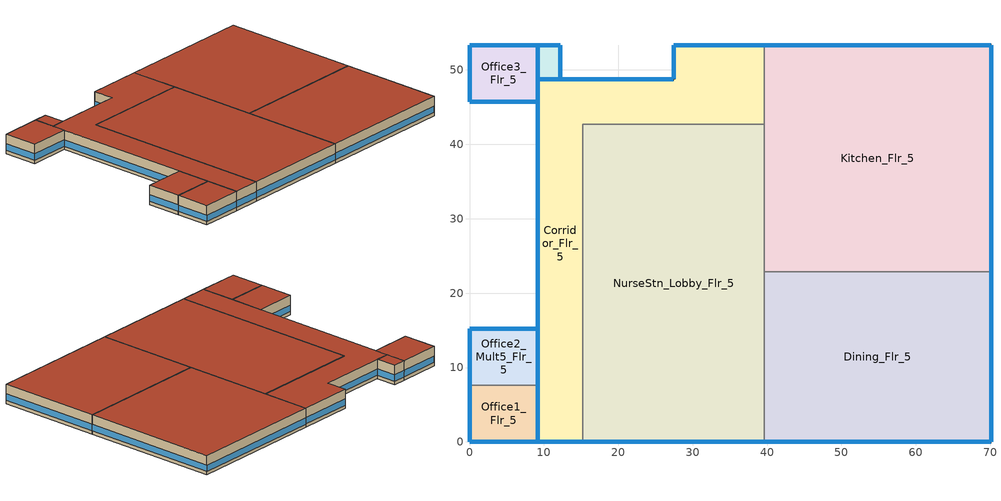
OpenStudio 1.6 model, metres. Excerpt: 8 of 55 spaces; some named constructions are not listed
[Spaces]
Office2_Mult5_Flr_5
 floor outside: 9.14,15.24 9.14,7.62 0,7.62 0,15.24 z17.07
 wall outside: 9.14,7.62 9.14,15.24 0,15.24 0,7.62 z17.07:21.34
 wall to Office1_Flr_5: 0,7.62 9.14,7.62 z17.07:21.34
 window: 0,15.21 0,7.65 / 9.14,7.65 9.14,15.21 z17.84:19.23; 9.12,15.24 0.03,15.24 z17.84:19.22
 roof outside: 9.14,7.62 9.14,15.24 0,15.24 0,7.62 z21.34
Kitchen_Flr_5
 floor outside: 70.1,53.34 70.1,22.86 39.62,22.86 39.62,53.34 z17.07
 wall outside: 70.1,22.86 70.1,53.34 39.62,53.34 z17.07:21.34
 wall to NurseStn_Lobby_Flr_5: 39.62,42.67 39.62,22.86 z17.07:21.34
 wall to Corridor_Flr_5: 39.62,53.34 39.62,42.67 z17.07:21.34
 wall to Dining_Flr_5: 39.62,22.86 70.1,22.86 z17.07:21.34
 window: 70.1,22.89 70.1,53.31 / 70.08,53.34 39.65,53.34 z17.84:19.22
 roof outside: 70.1,22.86 70.1,53.34 39.62,53.34 39.62,22.86 z21.34
Office3_Flr_5
 floor outside: 9.14,53.34 9.14,45.72 0,45.72 0,53.34 z17.07
 wall outside: 9.14,53.34 0,53.34 0,45.72 9.14,45.72 9.14,53.34 z17.07:21.34
 window: 9.12,53.34 0.03,53.34 / 0.03,45.72 9.12,45.72 z17.84:19.22; 0,53.31 0,45.75 / 9.14,45.75 9.14,53.31 z17.84:19.23
 roof outside: 9.14,45.72 9.14,53.34 0,53.34 0,45.72 z21.34
Corridor_Flr_5
 floor outside: 39.62,53.34 39.62,42.67 15.24,42.67 15.24,0 9.14,0 9.14,48.77 27.43,48.77 27.43,53.34 z17.07
 wall outside: 39.62,53.34 27.43,53.34 27.43,48.77 9.14,48.77 9.14,0 15.24,0 z17.07:21.34
 wall to NurseStn_Lobby_Flr_5: 15.24,0 15.24,42.67 39.62,42.67 z17.07:21.34
 window: 27.43,53.31 27.43,48.79 / 9.17,0 15.21,0 z17.84:19.23; 39.6,53.34 27.46,53.34 / 27.41,48.77 9.17,48.77 / 9.14,48.74 9.14,0.03 z17.84:19.22
 roof outside: 15.24,0 15.24,42.67 39.62,42.67 39.62,53.34 27.43,53.34 27.43,48.77 9.14,48.77 9.14,0 z21.34
Office4_Mult6_Flr_5
 floor outside: 12.19,53.34 12.19,48.77 9.14,48.77 9.14,53.34 z17.07
 wall outside: 12.19,53.34 9.14,53.34 9.14,48.77 12.19,48.77 12.19,53.34 z17.07:21.34
 window: 12.19,48.79 12.19,53.31 / 9.14,53.31 9.14,48.79 z17.84:19.23; 12.17,53.34 9.17,53.34 / 9.17,48.77 12.17,48.77 z17.84:19.24
 roof outside: 12.19,48.77 12.19,53.34 9.14,53.34 9.14,48.77 z21.34
NurseStn_Lobby_Flr_5
 floor outside: 39.62,42.67 39.62,0 15.24,0 15.24,42.67 z17.07
 wall outside: 15.24,0 39.62,0 z17.07:21.34
 wall to Dining_Flr_5: 39.62,0 39.62,22.86 z17.07:21.34
 window: 15.27,0 39.6,0 z17.84:19.22
 roof outside: 39.62,0 39.62,42.67 15.24,42.67 15.24,0 z21.34
Office1_Flr_5
 floor outside: 9.14,7.62 9.14,0 0,0 0,7.62 z17.07
 wall outside: 0,7.62 0,0 9.14,0 9.14,7.62 z17.07:21.34
 window: 9.14,0.03 9.14,7.6 / 0,7.6 0,0.03 z17.84:19.23; 0.03,0 9.12,0 z17.84:19.22
 roof outside: 9.14,0 9.14,7.62 0,7.62 0,0 z21.34
Dining_Flr_5
 floor outside: 70.1,22.86 70.1,0 39.62,0 39.62,22.86 z17.07
 wall outside: 39.62,0 70.1,0 70.1,22.86 z17.07:21.34
 window: 39.65,0 70.08,0 / 70.1,0.03 70.1,22.83 z17.84:19.22
 roof outside: 70.1,0 70.1,22.86 39.62,22.86 39.62,0 z21.34
[Site]
Calgary Int'l_AB_CAN: Latitude {deg}=51.12; Longitude {deg}=-114.02; Time Zone {hr}=-7; Elevation {m}=1084; Terrain=City
[Building]
c:/test//Hospital.osm: North Axis {deg}=0; Default Construction Set=DND-Concrete at climate 7a
[Site:WaterMainsTemperature]
Calculation Method=Correlation; Annual Average Outdoor Air Temperature {C}=3.94167; Maximum Difference In Monthly Average Outdoor Air Temperatures {deltaC}=25
[SizingPeriod:DesignDay] Barometric Pressure {Pa}=88963; Sky Clearness=0; Rain Indicator=0; Snow Indicator=0; Day of Month=21; Daylight Saving Time Indicator=0; Humidity Indicating Type=Wetbulb; Dry-Bulb Temperature Range Modifier Type=DefaultMultipliers
Name | Maximum Dry-Bulb Temperature {C} | Daily Dry-Bulb Temperature Range {deltaC} | Humidity Indicating Conditions at Maximum Dry-Bulb {BasedOnField A3} | Wind Speed {m/s} | Wind Direction {deg} | Month | Day Type | Solar Model Indicator | ASHRAE Taub | ASHRAE Taud
Calgary Int'l Ann Htg 99.6% Condns DB | -29.1 | 0 | -29.1 | 2.9 | 0 | 1 | WinterDesignDay | ASHRAEClearSky
Calgary Int'l Ann Clg .4% Condns DB=>MWB | 28.6 | 12.3 | 15.7 | 4.6 | 160 | 7 | SummerDesignDay | ASHRAETau | 0.341 | 2.408
Calgary Int'l Ann Clg .4% Condns WB=>MDB | 25.4 | 12.3 | 17.3 | 4.6 | 160 | 7 | SummerDesignDay | ASHRAETau | 0.341 | 2.408
[DefaultConstructionSet]
DND-Concrete at climate 7a: Default Exterior Surface Constructions=DND-Concrete at climate 7a; Default Interior Surface Constructions=000_Interior_DefSurfCons 12; Default Ground Contact Surface Constructions=DND-Concrete at climate 7a 1; Default Exterior SubSurface Constructions=DND-Concrete at climate 7a; Default Interior SubSurface Constructions=000_Interior_DefSubCons 12; Interior Partition Construction=000_Interior Partition
[DefaultSurfaceConstructions]
Name | Floor Construction | Wall Construction | Roof Ceiling Construction
000_Interior_DefSurfCons 12 | 000_Interior Floor | 000_Interior Wall | 000_Interior Ceiling
DND-Concrete at climate 7a | Customized opaque construction {7f6521d4-256e-4006-aab1-1d3828f15e9c} to conductance of 0.162 | Customized opaque construction {9fed712e-db3c-490e-b811-ae2a8822dddc} to conductance of 0.21 | Customized opaque construction {4cf93b7c-9aa1-4211-8e30-8314ce465005} to conductance of 0.162
DND-Concrete at climate 7a 1 | Customized opaque construction {4d4f41e2-c3e0-4882-bc8c-aaafe5318780} to conductance of 0.757 | Customized opaque construction {acfffb06-200d-4ce0-ae2d-8713ef79d2e4} to conductance of 0.284 | Customized opaque construction {7f6521d4-256e-4006-aab1-1d3828f15e9c} to conductance of 0.284
[DefaultSubSurfaceConstructions]
Name | Fixed Window Construction | Operable Window Construction | Door Construction | Glass Door Construction | Skylight Construction | Tubular Daylight Dome Construction | Tubular Daylight Diffuser Construction | Overhead Door Construction
000_Interior_DefSubCons 12 | 000_Interior Window | 000_Interior Window | 000_Interior Door | 000_Exterior Window | 000_Exterior Window | 000_Interior Window | 000_Interior Window
DND-Concrete at climate 7a | Customized Fenestration: cond=0.220 tvis=0.210 tsol=0.500 | Customized Fenestration: cond=0.220 tvis=0.210 tsol=0.500 | Customized opaque construction {0357a9b3-4100-428a-b3e6-c52b30722b54} to conductance of 2.2 | Customized Fenestration: cond=0.220 tvis=0.210 tsol=0.500 | Customized Fenestration: cond=0.220 tvis=0.210 tsol=0.500 | Customized Fenestration: cond=0.220 tvis=0.210 tsol=0.500 | Customized Fenestration: cond=0.220 tvis=0.210 tsol=0.500 | Customized opaque construction {94820953-1e85-4559-a668-608ce9c36d2b} to conductance of 2.2
[Construction]
000_Interior Partition; 000_Interior Door: 000_G05 25mm wood
000_Interior Floor: 000_F16 Acoustic tile, 000_F05 Ceiling air space resistance, 000_M11 100mm lightweight concrete
000_Interior Wall: 000_G01a 19mm gypsum board, 000_F04 Wall air space resistance, 000_G01a 19mm gypsum board
000_Interior Ceiling: 000_M11 100mm lightweight concrete, 000_F05 Ceiling air space resistance, 000_F16 Acoustic tile
000_Interior Window: 000_Clear 3mm
000_Exterior Window: 000_Clear 3mm, 000_Air 13mm, 000_Clear 3mm
Customized Fenestration: cond=0.220 tvis=0.210 tsol=0.500: Customized Fenestration:: cond=0.220 tvis=0.210 tsol=0.500
[Material]
Name | Roughness | Thickness | Conductivity | Density | Specific Heat
000_G05 25mm wood | MediumSmooth | 0.0254 | 0.15 | 608 | 1630
000_G01a 19mm gypsum board | MediumSmooth | 0.019 | 0.16 | 800 | 1090
000_F16 Acoustic tile | MediumSmooth | 0.0191 | 0.06 | 368 | 590
000_M11 100mm lightweight concrete | MediumRough | 0.1016 | 0.53 | 1280 | 840
[Material:AirGap]
Name | Thermal Resistance
000_F05 Ceiling air space resistance | 0.18
000_F04 Wall air space resistance | 0.15
[WindowMaterial:SimpleGlazingSystem]
Customized Fenestration:: cond=0.220 tvis=0.210 tsol=0.500: U-Factor {W/m2-K}=2.2; Solar Heat Gain Coefficient=0.6; Visible Transmittance=0.21
[WindowMaterial:Glazing]
000_Clear 3mm: Optical Data Type=SpectralAverage; Thickness=0.003; Solar Transmittance at Normal Incidence=0.837; Front Side Solar Reflectance at Normal Incidence=0.075; Back Side Solar Reflectance at Normal Incidence=0.075; Visible Transmittance at Normal Incidence=0.898; Front Side Visible Reflectance at Normal Incidence=0.081; Back Side Visible Reflectance at Normal Incidence=0.081; Infrared Transmittance at Normal Incidence=0; Front Side Infrared Hemispherical Emissivity=0.84; Back Side Infrared Hemispherical Emissivity=0.84; Conductivity=0.9
[WindowMaterial:Gas]
000_Air 13mm: Gas Type=Air; Thickness=0.0127
[ThermalZone] Use Ideal Air Loads=Yes
Name | Multiplier | Thermostat
Office2_Mult5_Flr_5 Thermal Zone | 5 | NECB-A
Office3_Flr_5 Thermal Zone; Office1_Flr_5 Thermal Zone | 1 | NECB-A
NurseStn_Lobby_Flr_5 Thermal Zone; Corridor_Flr_5 Thermal Zone | 1 | NECB-H
Kitchen_Flr_5 Thermal Zone; Dining_Flr_5 Thermal Zone | 1 | NECB-B
Office4_Mult6_Flr_5 Thermal Zone | 6 | NECB-A
[Sizing:Zone] Zone Cooling Design Supply Air Temperature {C}=11.1; Zone Heating Design Supply Air Temperature {C}=50; Zone Cooling Design Supply Air Humidity Ratio {kg-H2O/kg-air}=0.0085; Zone Heating Design Supply Air Humidity Ratio {kg-H2O/kg-air}=0.008; Heating Design Air Flow Method=DesignDay
Name | Cooling Design Air Flow Method | Cooling Minimum Air Flow {m3/s}
Office2_Mult5_Flr_5 Thermal Zone; Office1_Mult4_Flr_1 Thermal Zone; OR_NurseStn_Lobby_Flr_2 Thermal Zone; NurseStn_Lobby_Flr_4 Thermal Zone; ER_NurseStn_Lobby_Flr_1 Thermal Zone; Office3_Flr_5 Thermal Zone; NurseStn_Lobby_Flr_5 Thermal Zone; Kitchen_Flr_5 Thermal Zone; NurseStn_Lobby_Flr_3 Thermal Zone; ICU_NurseStn_Lobby_Flr_2 Thermal Zone; Office1_Flr_5 Thermal Zone; Corridor_Flr_5 Thermal Zone; Office4_Mult6_Flr_5 Thermal Zone; Lobby_Records_Flr_1 Thermal Zone; Corridor_Flr_1 Thermal Zone; Basement Thermal Zone; Dining_Flr_5 Thermal Zone | DesignDay
Corridor_SE_Flr_3 Thermal Zone; Corridor_SE_Flr_4 Thermal Zone; Corridor_NW_Flr_4 Thermal Zone; Corridor_NW_Flr_3 Thermal Zone | DesignDayWithLimit | 1.343822
IC_PatRoom1_Mult5_Flr_2 Thermal Zone; PatRoom5_Mult10_Flr_3 Thermal Zone; PatRoom1_Mult10_Flr_4 Thermal Zone; PatRoom1_Mult10_Flr_3 Thermal Zone; PatRoom5_Mult10_Flr_4 Thermal Zone; IC_PatRoom3_Mult6_Flr_2 Thermal Zone | DesignDayWithLimit | 0.148683
Lab_Flr_4 Thermal Zone; Lab_Flr_3 Thermal Zone | DesignDayWithLimit | 1.882
PatRoom3_Mult10_Flr_3 Thermal Zone; PatRoom3_Mult10_Flr_4 Thermal Zone; PatRoom7_Mult10_Flr_4 Thermal Zone; PatRoom7_Mult10_Flr_3 Thermal Zone | DesignDayWithLimit | 0.143767
Radiology_Flr_4 Thermal Zone | DesignDayWithLimit | 8.67425
ICU_Flr_2 Thermal Zone | DesignDayWithLimit | 4.39605
IC_PatRoom2_Flr_2 Thermal Zone; PatRoom8_Flr_3 Thermal Zone; PatRoom6_Flr_3 Thermal Zone; PatRoom8_Flr_4 Thermal Zone; PatRoom6_Flr_4 Thermal Zone | DesignDayWithLimit | 0.198267
OR2_Mult5_Flr_2 Thermal Zone; OR1_Flr_2 Thermal Zone; OR3_Flr_2 Thermal Zone | DesignDayWithLimit | 0.991292
ER_Triage_Mult4_Flr_1 Thermal Zone; ER_Exam1_Mult4_Flr_1 Thermal Zone; ER_Trauma1_Flr_1 Thermal Zone; ER_Exam3_Mult4_Flr_1 Thermal Zone; ER_Trauma2_Flr_1 Thermal Zone | DesignDayWithLimit | 0.396533
PatRoom2_Flr_3 Thermal Zone; PatRoom4_Flr_3 Thermal Zone; PatRoom2_Flr_4 Thermal Zone; PatRoom4_Flr_4 Thermal Zone | DesignDayWithLimit | 0.24785
Corridor_Flr_2 Thermal Zone | DesignDayWithLimit | 1.349328
PhysTherapy_Flr_3 Thermal Zone | DesignDayWithLimit | 3.4697
OR4_Flr_2 Thermal Zone | DesignDayWithLimit | 3.965417
[Space] Building Story=1; Part of Total Floor Area=Yes
Name | Space Type | Thermal Zone
Office2_Mult5_Flr_5 | NECB-Office - enclosed | Office2_Mult5_Flr_5 Thermal Zone
Office3_Flr_5 | NECB-Office - enclosed | Office3_Flr_5 Thermal Zone
NurseStn_Lobby_Flr_5 | NECB-Hospital - nurses' station | NurseStn_Lobby_Flr_5 Thermal Zone
Kitchen_Flr_5 | NECB-Food preparation | Kitchen_Flr_5 Thermal Zone
Office1_Flr_5 | NECB-Office - enclosed | Office1_Flr_5 Thermal Zone
Corridor_Flr_5 | NECB-Corr. >= 2.4m wide-H | Corridor_Flr_5 Thermal Zone
Office4_Mult6_Flr_5 | NECB-Office - enclosed | Office4_Mult6_Flr_5 Thermal Zone
Dining_Flr_5 | NECB-Dining - bar lounge/leisure | Dining_Flr_5 Thermal Zone
[BuildingStory]
1
[DefaultScheduleSet] Infiltration Schedule=FRACTION_ALWAYS_ON
Name | Hours of Operation Schedule | Number of People Schedule | Lighting Schedule | Electric Equipment Schedule | Hot Water Equipment Schedule | Other Equipment Schedule
NECB-A | NECB-A-Fan | NECB-A-Occ | NECB-A-Ltg | NECB-A-Equ | NECB-A-HW | NECB-A-Proc
NECB-B | NECB-B-Fan | NECB-B-Occ | NECB-B-Ltg | NECB-B-Equ | NECB-B-HW | NECB-B-Proc
NECB-H | NECB-H-Fan | NECB-H-Occ | NECB-H-Ltg | NECB-H-Equ | NECB-H-HW | NECB-H-Proc
[ThermostatSetpoint:DualSetpoint]
Name | Heating Setpoint Temperature Schedule | Cooling Setpoint Temperature Schedule
NECB-A | NECB-A-Htg | NECB-A-Clg
NECB-B | NECB-B-Htg | NECB-B-Clg
NECB-H | NECB-H-Htg | NECB-H-Clg
[People:Definition] Number of People Calculation Method=Area/Person; Fraction Radiant=0.3
Name | Space Floor Area per Person {m2/person}
NECB-Corr. >= 2.4m wide-sched-H-people-def | 100
NECB-Dining - bar lounge/leisure-sched-B-people-def | 10
NECB-Food preparation-sched-B-people-def; NECB-Office - enclosed-sched-A-people-def; NECB-Hospital - nurses' station-sched-H-people-def | 20
[ElectricEquipment:Definition] Design Level Calculation Method=Watts/Area
Name | Watts per Space Floor Area {W/m2}
NECB-Dining - bar lounge/leisure-sched-B-elec-def | 1
NECB-Food preparation-sched-B-elec-def | 10
NECB-Office - enclosed-sched-A-elec-def | 7.5
NECB-Hospital - nurses' station-sched-H-elec-def | 2.5
[Lights:Definition] Design Level Calculation Method=Watts/Area
Name | Watts per Space Floor Area {W/m2}
NECB-Corr. >= 2.4m wide-sched-H-lights-def | 7.1
NECB-Dining - bar lounge/leisure-sched-B-lights-def | 14.1
NECB-Food preparation-sched-B-lights-def | 10.7
NECB-Office - enclosed-sched-A-lights-def | 11.9
NECB-Hospital - nurses' station-sched-H-lights-def | 9.4
[HotWaterEquipment:Definition] Design Level Calculation Method=Watts/Area
Name | Watts per Space Floor Area {W/m2}
NECB-Dining - bar lounge/leisure-sched-B-dhw-def; NECB-Office - enclosed-sched-A-dhw-def | 90
NECB-Food preparation-sched-B-dhw-def | 120
NECB-Hospital - nurses' station-sched-H-dhw-def | 45
[People] Activity Level Schedule=activity 120W; Multiplier=1
Name | People Definition | Space or SpaceType
NECB-Corr. >= 2.4m wide-sched-H-people | NECB-Corr. >= 2.4m wide-sched-H-people-def | NECB-Corr. >= 2.4m wide-H
NECB-Dining - bar lounge/leisure-sched-B-people | NECB-Dining - bar lounge/leisure-sched-B-people-def | NECB-Dining - bar lounge/leisure
NECB-Food preparation-sched-B-people | NECB-Food preparation-sched-B-people-def | NECB-Food preparation
NECB-Office - enclosed-sched-A-people | NECB-Office - enclosed-sched-A-people-def | NECB-Office - enclosed
NECB-Hospital - nurses' station-sched-H-people | NECB-Hospital - nurses' station-sched-H-people-def | NECB-Hospital - nurses' station
[Lights] Multiplier=1
Name | Lights Definition | Space or SpaceType
NECB-Corr. >= 2.4m wide-sched-H-lights | NECB-Corr. >= 2.4m wide-sched-H-lights-def | NECB-Corr. >= 2.4m wide-H
NECB-Dining - bar lounge/leisure-sched-B-lights | NECB-Dining - bar lounge/leisure-sched-B-lights-def | NECB-Dining - bar lounge/leisure
NECB-Food preparation-sched-B-lights | NECB-Food preparation-sched-B-lights-def | NECB-Food preparation
NECB-Office - enclosed-sched-A-lights | NECB-Office - enclosed-sched-A-lights-def | NECB-Office - enclosed
NECB-Hospital - nurses' station-sched-H-lights | NECB-Hospital - nurses' station-sched-H-lights-def | NECB-Hospital - nurses' station
[DesignSpecification:OutdoorAir] Outdoor Air Method=Maximum; Outdoor Air Flow per Floor Area {m3/s-m2}=0; Outdoor Air Flow Rate {m3/s}=0; Outdoor Air Flow Air Changes per Hour {1/hr}=0; Outdoor Air Flow Rate Fraction Schedule=FRACTION_ALWAYS_ON
Name | Outdoor Air Flow per Person {m3/s-person}
NECB-Corr. >= 2.4m wide-sched-H-oa; NECB-Hospital - nurses' station-sched-H-oa | 0.0304977
NECB-Dining - bar lounge/leisure-sched-B-oa | 0.0358349
NECB-Food preparation-sched-B-oa | 0.027448
NECB-Office - enclosed-sched-A-oa | 0.00864102
[SpaceInfiltration:DesignFlowRate] Schedule=FRACTION_ALWAYS_ON; Design Flow Rate Calculation Method=Flow/ExteriorArea; Flow per Exterior Surface Area {m3/s-m2}=0.00025; Constant Term Coefficient=1; Temperature Term Coefficient=0; Velocity Term Coefficient=0; Velocity Squared Term Coefficient=0
Name | Space or SpaceType
NECB-Corr. >= 2.4m wide-sched-H-inf | NECB-Corr. >= 2.4m wide-H
NECB-Dining - bar lounge/leisure-sched-B-inf | NECB-Dining - bar lounge/leisure
NECB-Food preparation-sched-B-inf | NECB-Food preparation
NECB-Office - enclosed-sched-A-inf | NECB-Office - enclosed
NECB-Hospital - nurses' station-sched-H-inf | NECB-Hospital - nurses' station
[SpaceType]
Name | Default Schedule Set | Design Specification Outdoor Air Object
NECB-Corr. >= 2.4m wide-H | NECB-H | NECB-Corr. >= 2.4m wide-sched-H-oa
NECB-Dining - bar lounge/leisure | NECB-B | NECB-Dining - bar lounge/leisure-sched-B-oa
NECB-Food preparation | NECB-B | NECB-Food preparation-sched-B-oa
NECB-Office - enclosed | NECB-A | NECB-Office - enclosed-sched-A-oa
NECB-Hospital - nurses' station | NECB-H | NECB-Hospital - nurses' station-sched-H-oa
[ElectricEquipment] Multiplier=1
Name | Electric Equipment Definition | Space or SpaceType
NECB-Dining - bar lounge/leisure-sched-B-elec | NECB-Dining - bar lounge/leisure-sched-B-elec-def | NECB-Dining - bar lounge/leisure
NECB-Food preparation-sched-B-elec | NECB-Food preparation-sched-B-elec-def | NECB-Food preparation
NECB-Office - enclosed-sched-A-elec | NECB-Office - enclosed-sched-A-elec-def | NECB-Office - enclosed
NECB-Hospital - nurses' station-sched-H-elec | NECB-Hospital - nurses' station-sched-H-elec-def | NECB-Hospital - nurses' station
[HotWaterEquipment] Multiplier=1
Name | Hot Water Equipment Definition | Space or SpaceType
NECB-Dining - bar lounge/leisure-sched-B-dhw | NECB-Dining - bar lounge/leisure-sched-B-dhw-def | NECB-Dining - bar lounge/leisure
NECB-Food preparation-sched-B-dhw | NECB-Food preparation-sched-B-dhw-def | NECB-Food preparation
NECB-Office - enclosed-sched-A-dhw | NECB-Office - enclosed-sched-A-dhw-def | NECB-Office - enclosed
NECB-Hospital - nurses' station-sched-H-dhw | NECB-Hospital - nurses' station-sched-H-dhw-def | NECB-Hospital - nurses' station
[Schedule:Ruleset]
Name | Default Day Schedule
FRACTION_ALWAYS_ON | Schedule Day 1
NECB-A-Occ | Schedule Day 2
NECB-A-Ltg | Schedule Day 3
NECB-A-Equ | Schedule Day 4
NECB-A-Fan | Schedule Day 5
NECB-A-Proc | Schedule Day 6
NECB-A-Clg | Schedule Day 7
NECB-A-Htg | Schedule Day 8
NECB-A-HW | Schedule Day 9
NECB-B-Occ | Schedule Day 10
NECB-B-Ltg | Schedule Day 11
NECB-B-Equ | Schedule Day 12
NECB-B-Fan | Schedule Day 13
NECB-B-Proc | Schedule Day 14
NECB-B-Clg | Schedule Day 15
NECB-B-Htg | Schedule Day 16
NECB-B-HW | Schedule Day 17
NECB-H-Occ | Schedule Day 58
NECB-H-Ltg | Schedule Day 59
NECB-H-Equ | Schedule Day 60
NECB-H-Fan | Schedule Day 61
NECB-H-Proc | Schedule Day 62
NECB-H-Clg | Schedule Day 63
NECB-H-Htg | Schedule Day 64
NECB-H-HW | Schedule Day 65
activity 120W | Schedule Day 74
[Schedule:Day]
Schedule Day 1; wkdFRACTION_ALWAYS_ON 1; satFRACTION_ALWAYS_ON 1; sunFRACTION_ALWAYS_ON 1; Schedule Day 61; wkdNECB-H-Fan 1; satNECB-H-Fan 1; sunNECB-H-Fan 1: 1, 0, 1, 2, 0, 1, 3, 0, 1, 4, 0, 1, 5, 0, 1, 6, 0, 1, 7, 0, 1, 8, 0, 1, 9, 0, 1, 10, 0, 1, 11, 0, 1, 12, 0, 1, 13, 0, 1, 14, 0, 1, 15, 0, 1, 16, 0, 1, 17, 0, 1, 18, 0, 1, 19, 0, 1, 20, 0, 1, 21, 0, 1, 22, 0, 1, 23, 0, 1, 24, 0, 1
Schedule Day 2; wkdNECB-A-Occ 1: 1, 0, 0, 2, 0, 0, 3, 0, 0, 4, 0, 0, 5, 0, 0, 6, 0, 0, 7, 0, 0, 8, 0, 0.1, 9, 0, 0.7, 10, 0, 0.9, 11, 0, 0.9, 12, 0, 0.9, 13, 0, 0.5, 14, 0, 0.5, 15, 0, 0.9, 16, 0, 0.9, 17, 0, 0.9, 18, 0, 0.7, 19, 0, 0.3, 20, 0, 0.1, 21, 0, 0.1, 22, 0, 0.1, 23, 0, 0.1, 24, 0, 0
satNECB-A-Occ 1; sunNECB-A-Occ 1; satNECB-A-Fan 1; sunNECB-A-Fan 1: 1, 0, 0, 2, 0, 0, 3, 0, 0, 4, 0, 0, 5, 0, 0, 6, 0, 0, 7, 0, 0, 8, 0, 0, 9, 0, 0, 10, 0, 0, 11, 0, 0, 12, 0, 0, 13, 0, 0, 14, 0, 0, 15, 0, 0, 16, 0, 0, 17, 0, 0, 18, 0, 0, 19, 0, 0, 20, 0, 0, 21, 0, 0, 22, 0, 0, 23, 0, 0, 24, 0, 0
Schedule Day 3; wkdNECB-A-Ltg 1: 1, 0, 0.05, 2, 0, 0.05, 3, 0, 0.05, 4, 0, 0.05, 5, 0, 0.05, 6, 0, 0.05, 7, 0, 0.05, 8, 0, 0.3, 9, 0, 0.8, 10, 0, 0.9, 11, 0, 0.9, 12, 0, 0.9, 13, 0, 0.9, 14, 0, 0.9, 15, 0, 0.9, 16, 0, 0.9, 17, 0, 0.9, 18, 0, 0.8, 19, 0, 0.5, 20, 0, 0.3, 21, 0, 0.3, 22, 0, 0.1, 23, 0, 0.1, 24, 0, 0.05
satNECB-A-Ltg 1; sunNECB-A-Ltg 1; satNECB-A-HW 1; sunNECB-A-HW 1: 1, 0, 0.05, 2, 0, 0.05, 3, 0, 0.05, 4, 0, 0.05, 5, 0, 0.05, 6, 0, 0.05, 7, 0, 0.05, 8, 0, 0.05, 9, 0, 0.05, 10, 0, 0.05, 11, 0, 0.05, 12, 0, 0.05, 13, 0, 0.05, 14, 0, 0.05, 15, 0, 0.05, 16, 0, 0.05, 17, 0, 0.05, 18, 0, 0.05, 19, 0, 0.05, 20, 0, 0.05, 21, 0, 0.05, 22, 0, 0.05, 23, 0, 0.05, 24, 0, 0.05
Schedule Day 4; wkdNECB-A-Equ 1; Schedule Day 6; wkdNECB-A-Proc 1: 1, 0, 0.2, 2, 0, 0.2, 3, 0, 0.2, 4, 0, 0.2, 5, 0, 0.2, 6, 0, 0.2, 7, 0, 0.2, 8, 0, 0.3, 9, 0, 0.8, 10, 0, 0.9, 11, 0, 0.9, 12, 0, 0.9, 13, 0, 0.9, 14, 0, 0.9, 15, 0, 0.9, 16, 0, 0.9, 17, 0, 0.9, 18, 0, 0.9, 19, 0, 0.5, 20, 0, 0.3, 21, 0, 0.3, 22, 0, 0.2, 23, 0, 0.2, 24, 0, 0.2
satNECB-A-Equ 1; sunNECB-A-Equ 1; satNECB-A-Proc 1; sunNECB-A-Proc 1: 1, 0, 0.2, 2, 0, 0.2, 3, 0, 0.2, 4, 0, 0.2, 5, 0, 0.2, 6, 0, 0.2, 7, 0, 0.2, 8, 0, 0.2, 9, 0, 0.2, 10, 0, 0.2, 11, 0, 0.2, 12, 0, 0.2, 13, 0, 0.2, 14, 0, 0.2, 15, 0, 0.2, 16, 0, 0.2, 17, 0, 0.2, 18, 0, 0.2, 19, 0, 0.2, 20, 0, 0.2, 21, 0, 0.2, 22, 0, 0.2, 23, 0, 0.2, 24, 0, 0.2
Schedule Day 5; wkdNECB-A-Fan 1: 1, 0, 0, 2, 0, 0, 3, 0, 0, 4, 0, 0, 5, 0, 0, 6, 0, 0, 7, 0, 1, 8, 0, 1, 9, 0, 1, 10, 0, 1, 11, 0, 1, 12, 0, 1, 13, 0, 1, 14, 0, 1, 15, 0, 1, 16, 0, 1, 17, 0, 1, 18, 0, 1, 19, 0, 1, 20, 0, 1, 21, 0, 1, 22, 0, 0, 23, 0, 0, 24, 0, 0
Schedule Day 7; wkdNECB-A-Clg 1: 1, 0, 35, 2, 0, 35, 3, 0, 35, 4, 0, 35, 5, 0, 35, 6, 0, 35, 7, 0, 24, 8, 0, 24, 9, 0, 24, 10, 0, 24, 11, 0, 24, 12, 0, 24, 13, 0, 24, 14, 0, 24, 15, 0, 24, 16, 0, 24, 17, 0, 24, 18, 0, 24, 19, 0, 24, 20, 0, 24, 21, 0, 24, 22, 0, 35, 23, 0, 35, 24, 0, 35
satNECB-A-Clg 1; sunNECB-A-Clg 1: 1, 0, 35, 2, 0, 35, 3, 0, 35, 4, 0, 35, 5, 0, 35, 6, 0, 35, 7, 0, 35, 8, 0, 35, 9, 0, 35, 10, 0, 35, 11, 0, 35, 12, 0, 35, 13, 0, 35, 14, 0, 35, 15, 0, 35, 16, 0, 35, 17, 0, 35, 18, 0, 35, 19, 0, 35, 20, 0, 35, 21, 0, 35, 22, 0, 35, 23, 0, 35, 24, 0, 35
Schedule Day 8; wkdNECB-A-Htg 1: 1, 0, 18, 2, 0, 18, 3, 0, 18, 4, 0, 18, 5, 0, 18, 6, 0, 18, 7, 0, 20, 8, 0, 22, 9, 0, 22, 10, 0, 22, 11, 0, 22, 12, 0, 22, 13, 0, 22, 14, 0, 22, 15, 0, 22, 16, 0, 22, 17, 0, 22, 18, 0, 22, 19, 0, 22, 20, 0, 22, 21, 0, 22, 22, 0, 18, 23, 0, 18, 24, 0, 18
satNECB-A-Htg 1; sunNECB-A-Htg 1: 1, 0, 18, 2, 0, 18, 3, 0, 18, 4, 0, 18, 5, 0, 18, 6, 0, 18, 7, 0, 18, 8, 0, 18, 9, 0, 18, 10, 0, 18, 11, 0, 18, 12, 0, 18, 13, 0, 18, 14, 0, 18, 15, 0, 18, 16, 0, 18, 17, 0, 18, 18, 0, 18, 19, 0, 18, 20, 0, 18, 21, 0, 18, 22, 0, 18, 23, 0, 18, 24, 0, 18
Schedule Day 9; wkdNECB-A-HW 1: 1, 0, 0.05, 2, 0, 0.05, 3, 0, 0.05, 4, 0, 0.05, 5, 0, 0.05, 6, 0, 0.05, 7, 0, 0.05, 8, 0, 0.1, 9, 0, 0.5, 10, 0, 0.5, 11, 0, 0.9, 12, 0, 0.9, 13, 0, 0.9, 14, 0, 0.9, 15, 0, 0.9, 16, 0, 0.9, 17, 0, 0.7, 18, 0, 0.5, 19, 0, 0.3, 20, 0, 0.2, 21, 0, 0.2, 22, 0, 0.2, 23, 0, 0.05, 24, 0, 0.05
Schedule Day 10; wkdNECB-B-Occ 1: 1, 0, 0.3, 2, 0, 0.1, 3, 0, 0, 4, 0, 0, 5, 0, 0, 6, 0, 0, 7, 0, 0, 8, 0, 0, 9, 0, 0, 10, 0, 0.1, 11, 0, 0.2, 12, 0, 0.5, 13, 0, 0.9, 14, 0, 0.8, 15, 0, 0.5, 16, 0, 0.2, 17, 0, 0.2, 18, 0, 0.3, 19, 0, 0.6, 20, 0, 0.9, 21, 0, 0.9, 22, 0, 0.9, 23, 0, 0.6, 24, 0, 0.4
satNECB-B-Occ 1: 1, 0, 0.5, 2, 0, 0.3, 3, 0, 0, 4, 0, 0, 5, 0, 0, 6, 0, 0, 7, 0, 0, 8, 0, 0, 9, 0, 0, 10, 0, 0.1, 11, 0, 0.2, 12, 0, 0.5, 13, 0, 0.9, 14, 0, 0.8, 15, 0, 0.5, 16, 0, 0.2, 17, 0, 0.2, 18, 0, 0.3, 19, 0, 0.6, 20, 0, 0.9, 21, 0, 0.9, 22, 0, 0.9, 23, 0, 0.6, 24, 0, 0.6
sunNECB-B-Occ 1: 1, 0, 0.1, 2, 0, 0.3, 3, 0, 0, 4, 0, 0, 5, 0, 0, 6, 0, 0, 7, 0, 0, 8, 0, 0, 9, 0, 0, 10, 0, 0, 11, 0, 0.1, 12, 0, 0.4, 13, 0, 0.5, 14, 0, 0.5, 15, 0, 0.4, 16, 0, 0.2, 17, 0, 0.2, 18, 0, 0.2, 19, 0, 0.5, 20, 0, 0.7, 21, 0, 0.7, 22, 0, 0.5, 23, 0, 0.3, 24, 0, 0.1
Schedule Day 11; wkdNECB-B-Ltg 1; satNECB-B-Ltg 1; Schedule Day 12; wkdNECB-B-Equ 1; satNECB-B-Equ 1; Schedule Day 14; wkdNECB-B-Proc 1; satNECB-B-Proc 1: 1, 0, 0.9, 2, 0, 0.5, 3, 0, 0.1, 4, 0, 0.1, 5, 0, 0.1, 6, 0, 0.1, 7, 0, 0.1, 8, 0, 0.1, 9, 0, 0.1, 10, 0, 0.5, 11, 0, 0.7, 12, 0, 0.9, 13, 0, 0.9, 14, 0, 0.9, 15, 0, 0.9, 16, 0, 0.9, 17, 0, 0.9, 18, 0, 0.9, 19, 0, 0.9, 20, 0, 0.9, 21, 0, 0.9, 22, 0, 0.9, 23, 0, 0.9, 24, 0, 0.9
sunNECB-B-Ltg 1; sunNECB-B-Equ 1; sunNECB-B-Proc 1: 1, 0, 0.5, 2, 0, 0.5, 3, 0, 0.1, 4, 0, 0.1, 5, 0, 0.1, 6, 0, 0.1, 7, 0, 0.1, 8, 0, 0.1, 9, 0, 0.1, 10, 0, 0.1, 11, 0, 0.5, 12, 0, 0.9, 13, 0, 0.9, 14, 0, 0.9, 15, 0, 0.9, 16, 0, 0.9, 17, 0, 0.9, 18, 0, 0.9, 19, 0, 0.9, 20, 0, 0.9, 21, 0, 0.9, 22, 0, 0.9, 23, 0, 0.9, 24, 0, 0.5
Schedule Day 13; wkdNECB-B-Fan 1; satNECB-B-Fan 1: 1, 0, 1, 2, 0, 1, 3, 0, 0, 4, 0, 0, 5, 0, 0, 6, 0, 0, 7, 0, 0, 8, 0, 0, 9, 0, 1, 10, 0, 1, 11, 0, 1, 12, 0, 1, 13, 0, 1, 14, 0, 1, 15, 0, 1, 16, 0, 1, 17, 0, 1, 18, 0, 1, 19, 0, 1, 20, 0, 1, 21, 0, 1, 22, 0, 1, 23, 0, 1, 24, 0, 1
sunNECB-B-Fan 1: 1, 0, 0, 2, 0, 1, 3, 0, 0, 4, 0, 0, 5, 0, 0, 6, 0, 0, 7, 0, 0, 8, 0, 0, 9, 0, 0, 10, 0, 1, 11, 0, 1, 12, 0, 1, 13, 0, 1, 14, 0, 1, 15, 0, 1, 16, 0, 1, 17, 0, 1, 18, 0, 1, 19, 0, 1, 20, 0, 1, 21, 0, 1, 22, 0, 1, 23, 0, 1, 24, 0, 0
Schedule Day 15; wkdNECB-B-Clg 1; satNECB-B-Clg 1: 1, 0, 24, 2, 0, 35, 3, 0, 35, 4, 0, 35, 5, 0, 35, 6, 0, 35, 7, 0, 35, 8, 0, 35, 9, 0, 24, 10, 0, 24, 11, 0, 24, 12, 0, 24, 13, 0, 24, 14, 0, 24, 15, 0, 24, 16, 0, 24, 17, 0, 24, 18, 0, 24, 19, 0, 24, 20, 0, 24, 21, 0, 24, 22, 0, 24, 23, 0, 24, 24, 0, 24
sunNECB-B-Clg 1: 1, 0, 35, 2, 0, 35, 3, 0, 35, 4, 0, 35, 5, 0, 35, 6, 0, 35, 7, 0, 35, 8, 0, 35, 9, 0, 35, 10, 0, 24, 11, 0, 24, 12, 0, 24, 13, 0, 24, 14, 0, 24, 15, 0, 24, 16, 0, 24, 17, 0, 24, 18, 0, 24, 19, 0, 24, 20, 0, 24, 21, 0, 24, 22, 0, 24, 23, 0, 24, 24, 0, 35
Schedule Day 16; wkdNECB-B-Htg 1; satNECB-B-Htg 1: 1, 0, 22, 2, 0, 22, 3, 0, 18, 4, 0, 18, 5, 0, 18, 6, 0, 18, 7, 0, 18, 8, 0, 18, 9, 0, 20, 10, 0, 22, 11, 0, 22, 12, 0, 22, 13, 0, 22, 14, 0, 22, 15, 0, 22, 16, 0, 22, 17, 0, 22, 18, 0, 22, 19, 0, 22, 20, 0, 22, 21, 0, 22, 22, 0, 22, 23, 0, 22, 24, 0, 22
sunNECB-B-Htg 1: 1, 0, 18, 2, 0, 22, 3, 0, 18, 4, 0, 18, 5, 0, 18, 6, 0, 18, 7, 0, 18, 8, 0, 18, 9, 0, 18, 10, 0, 20, 11, 0, 22, 12, 0, 22, 13, 0, 22, 14, 0, 22, 15, 0, 22, 16, 0, 22, 17, 0, 22, 18, 0, 22, 19, 0, 22, 20, 0, 22, 21, 0, 22, 22, 0, 22, 23, 0, 22, 24, 0, 18
Schedule Day 17; wkdNECB-B-HW 1: 1, 0, 0.6, 2, 0, 0.5, 3, 0, 0.05, 4, 0, 0.05, 5, 0, 0.05, 6, 0, 0.05, 7, 0, 0.05, 8, 0, 0.05, 9, 0, 0.05, 10, 0, 0.7, 11, 0, 0.7, 12, 0, 0.4, 13, 0, 0.5, 14, 0, 0.6, 15, 0, 0.6, 16, 0, 0.4, 17, 0, 0.3, 18, 0, 0.3, 19, 0, 0.4, 20, 0, 0.5, 21, 0, 0.8, 22, 0, 0.8, 23, 0, 0.9, 24, 0, 0.9
satNECB-B-HW 1: 1, 0, 0.7, 2, 0, 0.6, 3, 0, 0.05, 4, 0, 0.05, 5, 0, 0.05, 6, 0, 0.05, 7, 0, 0.05, 8, 0, 0.05, 9, 0, 0.05, 10, 0, 0.7, 11, 0, 0.7, 12, 0, 0.4, 13, 0, 0.5, 14, 0, 0.6, 15, 0, 0.6, 16, 0, 0.4, 17, 0, 0.3, 18, 0, 0.3, 19, 0, 0.4, 20, 0, 0.5, 21, 0, 0.8, 22, 0, 0.8, 23, 0, 0.9, 24, 0, 0.9
sunNECB-B-HW 1: 1, 0, 0.5, 2, 0, 0.6, 3, 0, 0.05, 4, 0, 0.05, 5, 0, 0.05, 6, 0, 0.05, 7, 0, 0.05, 8, 0, 0.05, 9, 0, 0.05, 10, 0, 0.7, 11, 0, 0.7, 12, 0, 0.4, 13, 0, 0.5, 14, 0, 0.6, 15, 0, 0.6, 16, 0, 0.4, 17, 0, 0.3, 18, 0, 0.3, 19, 0, 0.4, 20, 0, 0.5, 21, 0, 0.8, 22, 0, 0.8, 23, 0, 0.5, 24, 0, 0.5
Schedule Day 58; wkdNECB-H-Occ 1; satNECB-H-Occ 1; sunNECB-H-Occ 1; Schedule Day 59; wkdNECB-H-Ltg 1; satNECB-H-Ltg 1; sunNECB-H-Ltg 1; Schedule Day 60; wkdNECB-H-Equ 1; satNECB-H-Equ 1; sunNECB-H-Equ 1; Schedule Day 62; wkdNECB-H-Proc 1; satNECB-H-Proc 1; sunNECB-H-Proc 1; Schedule Day 65; wkdNECB-H-HW 1; satNECB-H-HW 1; sunNECB-H-HW 1: 1, 0, 0.9, 2, 0, 0.9, 3, 0, 0.9, 4, 0, 0.9, 5, 0, 0.9, 6, 0, 0.9, 7, 0, 0.9, 8, 0, 0.9, 9, 0, 0.9, 10, 0, 0.9, 11, 0, 0.9, 12, 0, 0.9, 13, 0, 0.9, 14, 0, 0.9, 15, 0, 0.9, 16, 0, 0.9, 17, 0, 0.9, 18, 0, 0.9, 19, 0, 0.9, 20, 0, 0.9, 21, 0, 0.9, 22, 0, 0.9, 23, 0, 0.9, 24, 0, 0.9
Schedule Day 63; wkdNECB-H-Clg 1; satNECB-H-Clg 1; sunNECB-H-Clg 1: 1, 0, 24, 2, 0, 24, 3, 0, 24, 4, 0, 24, 5, 0, 24, 6, 0, 24, 7, 0, 24, 8, 0, 24, 9, 0, 24, 10, 0, 24, 11, 0, 24, 12, 0, 24, 13, 0, 24, 14, 0, 24, 15, 0, 24, 16, 0, 24, 17, 0, 24, 18, 0, 24, 19, 0, 24, 20, 0, 24, 21, 0, 24, 22, 0, 24, 23, 0, 24, 24, 0, 24
Schedule Day 64; wkdNECB-H-Htg 1; satNECB-H-Htg 1; sunNECB-H-Htg 1: 1, 0, 22, 2, 0, 18, 3, 0, 18, 4, 0, 18, 5, 0, 18, 6, 0, 18, 7, 0, 18, 8, 0, 20, 9, 0, 22, 10, 0, 22, 11, 0, 22, 12, 0, 22, 13, 0, 22, 14, 0, 22, 15, 0, 22, 16, 0, 22, 17, 0, 22, 18, 0, 22, 19, 0, 22, 20, 0, 22, 21, 0, 22, 22, 0, 22, 23, 0, 22, 24, 0, 22
Schedule Day 74; wkdactivity 120W 1; satactivity 120W 1; sunactivity 120W 1: 1, 0, 120, 2, 0, 120, 3, 0, 120, 4, 0, 120, 5, 0, 120, 6, 0, 120, 7, 0, 120, 8, 0, 120, 9, 0, 120, 10, 0, 120, 11, 0, 120, 12, 0, 120, 13, 0, 120, 14, 0, 120, 15, 0, 120, 16, 0, 120, 17, 0, 120, 18, 0, 120, 19, 0, 120, 20, 0, 120, 21, 0, 120, 22, 0, 120, 23, 0, 120, 24, 0, 120
[Schedule:Rule] Date Specification Type=DateRange; Start Month=1; Start Day=1; End Month=12; End Day=31
Name | Schedule Ruleset | Rule Order | Day Schedule | Apply Sunday | Apply Monday | Apply Tuesday | Apply Wednesday | Apply Thursday | Apply Friday | Apply Saturday
wkdFRACTION_ALWAYS_ON rule | FRACTION_ALWAYS_ON | 2 | wkdFRACTION_ALWAYS_ON 1 | No | Yes | Yes | Yes | Yes | Yes | No
satFRACTION_ALWAYS_ONrule | FRACTION_ALWAYS_ON | 1 | satFRACTION_ALWAYS_ON 1 | No | No | No | No | No | No | Yes
sunFRACTION_ALWAYS_ONrule | FRACTION_ALWAYS_ON | 0 | sunFRACTION_ALWAYS_ON 1 | Yes | No | No | No | No | No | No
wkdNECB-A-Occ rule | NECB-A-Occ | 2 | wkdNECB-A-Occ 1 | No | Yes | Yes | Yes | Yes | Yes | No
satNECB-A-Occrule | NECB-A-Occ | 1 | satNECB-A-Occ 1 | No | No | No | No | No | No | Yes
sunNECB-A-Occrule | NECB-A-Occ | 0 | sunNECB-A-Occ 1 | Yes | No | No | No | No | No | No
wkdNECB-A-Ltg rule | NECB-A-Ltg | 2 | wkdNECB-A-Ltg 1 | No | Yes | Yes | Yes | Yes | Yes | No
satNECB-A-Ltgrule | NECB-A-Ltg | 1 | satNECB-A-Ltg 1 | No | No | No | No | No | No | Yes
sunNECB-A-Ltgrule | NECB-A-Ltg | 0 | sunNECB-A-Ltg 1 | Yes | No | No | No | No | No | No
wkdNECB-A-Equ rule | NECB-A-Equ | 2 | wkdNECB-A-Equ 1 | No | Yes | Yes | Yes | Yes | Yes | No
satNECB-A-Equrule | NECB-A-Equ | 1 | satNECB-A-Equ 1 | No | No | No | No | No | No | Yes
sunNECB-A-Equrule | NECB-A-Equ | 0 | sunNECB-A-Equ 1 | Yes | No | No | No | No | No | No
wkdNECB-A-Fan rule | NECB-A-Fan | 2 | wkdNECB-A-Fan 1 | No | Yes | Yes | Yes | Yes | Yes | No
satNECB-A-Fanrule | NECB-A-Fan | 1 | satNECB-A-Fan 1 | No | No | No | No | No | No | Yes
sunNECB-A-Fanrule | NECB-A-Fan | 0 | sunNECB-A-Fan 1 | Yes | No | No | No | No | No | No
wkdNECB-A-Proc rule | NECB-A-Proc | 2 | wkdNECB-A-Proc 1 | No | Yes | Yes | Yes | Yes | Yes | No
satNECB-A-Procrule | NECB-A-Proc | 1 | satNECB-A-Proc 1 | No | No | No | No | No | No | Yes
sunNECB-A-Procrule | NECB-A-Proc | 0 | sunNECB-A-Proc 1 | Yes | No | No | No | No | No | No
wkdNECB-A-Clg rule | NECB-A-Clg | 2 | wkdNECB-A-Clg 1 | No | Yes | Yes | Yes | Yes | Yes | No
satNECB-A-Clgrule | NECB-A-Clg | 1 | satNECB-A-Clg 1 | No | No | No | No | No | No | Yes
sunNECB-A-Clgrule | NECB-A-Clg | 0 | sunNECB-A-Clg 1 | Yes | No | No | No | No | No | No
wkdNECB-A-Htg rule | NECB-A-Htg | 2 | wkdNECB-A-Htg 1 | No | Yes | Yes | Yes | Yes | Yes | No
satNECB-A-Htgrule | NECB-A-Htg | 1 | satNECB-A-Htg 1 | No | No | No | No | No | No | Yes
sunNECB-A-Htgrule | NECB-A-Htg | 0 | sunNECB-A-Htg 1 | Yes | No | No | No | No | No | No
wkdNECB-A-HW rule | NECB-A-HW | 2 | wkdNECB-A-HW 1 | No | Yes | Yes | Yes | Yes | Yes | No
satNECB-A-HWrule | NECB-A-HW | 1 | satNECB-A-HW 1 | No | No | No | No | No | No | Yes
sunNECB-A-HWrule | NECB-A-HW | 0 | sunNECB-A-HW 1 | Yes | No | No | No | No | No | No
wkdNECB-B-Occ rule | NECB-B-Occ | 2 | wkdNECB-B-Occ 1 | No | Yes | Yes | Yes | Yes | Yes | No
satNECB-B-Occrule | NECB-B-Occ | 1 | satNECB-B-Occ 1 | No | No | No | No | No | No | Yes
sunNECB-B-Occrule | NECB-B-Occ | 0 | sunNECB-B-Occ 1 | Yes | No | No | No | No | No | No
wkdNECB-B-Ltg rule | NECB-B-Ltg | 2 | wkdNECB-B-Ltg 1 | No | Yes | Yes | Yes | Yes | Yes | No
satNECB-B-Ltgrule | NECB-B-Ltg | 1 | satNECB-B-Ltg 1 | No | No | No | No | No | No | Yes
sunNECB-B-Ltgrule | NECB-B-Ltg | 0 | sunNECB-B-Ltg 1 | Yes | No | No | No | No | No | No
wkdNECB-B-Equ rule | NECB-B-Equ | 2 | wkdNECB-B-Equ 1 | No | Yes | Yes | Yes | Yes | Yes | No
satNECB-B-Equrule | NECB-B-Equ | 1 | satNECB-B-Equ 1 | No | No | No | No | No | No | Yes
sunNECB-B-Equrule | NECB-B-Equ | 0 | sunNECB-B-Equ 1 | Yes | No | No | No | No | No | No
wkdNECB-B-Fan rule | NECB-B-Fan | 2 | wkdNECB-B-Fan 1 | No | Yes | Yes | Yes | Yes | Yes | No
satNECB-B-Fanrule | NECB-B-Fan | 1 | satNECB-B-Fan 1 | No | No | No | No | No | No | Yes
sunNECB-B-Fanrule | NECB-B-Fan | 0 | sunNECB-B-Fan 1 | Yes | No | No | No | No | No | No
wkdNECB-B-Proc rule | NECB-B-Proc | 2 | wkdNECB-B-Proc 1 | No | Yes | Yes | Yes | Yes | Yes | No
satNECB-B-Procrule | NECB-B-Proc | 1 | satNECB-B-Proc 1 | No | No | No | No | No | No | Yes
sunNECB-B-Procrule | NECB-B-Proc | 0 | sunNECB-B-Proc 1 | Yes | No | No | No | No | No | No
wkdNECB-B-Clg rule | NECB-B-Clg | 2 | wkdNECB-B-Clg 1 | No | Yes | Yes | Yes | Yes | Yes | No
satNECB-B-Clgrule | NECB-B-Clg | 1 | satNECB-B-Clg 1 | No | No | No | No | No | No | Yes
sunNECB-B-Clgrule | NECB-B-Clg | 0 | sunNECB-B-Clg 1 | Yes | No | No | No | No | No | No
wkdNECB-B-Htg rule | NECB-B-Htg | 2 | wkdNECB-B-Htg 1 | No | Yes | Yes | Yes | Yes | Yes | No
satNECB-B-Htgrule | NECB-B-Htg | 1 | satNECB-B-Htg 1 | No | No | No | No | No | No | Yes
sunNECB-B-Htgrule | NECB-B-Htg | 0 | sunNECB-B-Htg 1 | Yes | No | No | No | No | No | No
wkdNECB-B-HW rule | NECB-B-HW | 2 | wkdNECB-B-HW 1 | No | Yes | Yes | Yes | Yes | Yes | No
satNECB-B-HWrule | NECB-B-HW | 1 | satNECB-B-HW 1 | No | No | No | No | No | No | Yes
sunNECB-B-HWrule | NECB-B-HW | 0 | sunNECB-B-HW 1 | Yes | No | No | No | No | No | No
wkdNECB-H-Occ rule | NECB-H-Occ | 2 | wkdNECB-H-Occ 1 | No | Yes | Yes | Yes | Yes | Yes | No
satNECB-H-Occrule | NECB-H-Occ | 1 | satNECB-H-Occ 1 | No | No | No | No | No | No | Yes
sunNECB-H-Occrule | NECB-H-Occ | 0 | sunNECB-H-Occ 1 | Yes | No | No | No | No | No | No
wkdNECB-H-Ltg rule | NECB-H-Ltg | 2 | wkdNECB-H-Ltg 1 | No | Yes | Yes | Yes | Yes | Yes | No
satNECB-H-Ltgrule | NECB-H-Ltg | 1 | satNECB-H-Ltg 1 | No | No | No | No | No | No | Yes
sunNECB-H-Ltgrule | NECB-H-Ltg | 0 | sunNECB-H-Ltg 1 | Yes | No | No | No | No | No | No
wkdNECB-H-Equ rule | NECB-H-Equ | 2 | wkdNECB-H-Equ 1 | No | Yes | Yes | Yes | Yes | Yes | No
satNECB-H-Equrule | NECB-H-Equ | 1 | satNECB-H-Equ 1 | No | No | No | No | No | No | Yes
sunNECB-H-Equrule | NECB-H-Equ | 0 | sunNECB-H-Equ 1 | Yes | No | No | No | No | No | No
wkdNECB-H-Fan rule | NECB-H-Fan | 2 | wkdNECB-H-Fan 1 | No | Yes | Yes | Yes | Yes | Yes | No
satNECB-H-Fanrule | NECB-H-Fan | 1 | satNECB-H-Fan 1 | No | No | No | No | No | No | Yes
sunNECB-H-Fanrule | NECB-H-Fan | 0 | sunNECB-H-Fan 1 | Yes | No | No | No | No | No | No
wkdNECB-H-Proc rule | NECB-H-Proc | 2 | wkdNECB-H-Proc 1 | No | Yes | Yes | Yes | Yes | Yes | No
satNECB-H-Procrule | NECB-H-Proc | 1 | satNECB-H-Proc 1 | No | No | No | No | No | No | Yes
sunNECB-H-Procrule | NECB-H-Proc | 0 | sunNECB-H-Proc 1 | Yes | No | No | No | No | No | No
wkdNECB-H-Clg rule | NECB-H-Clg | 2 | wkdNECB-H-Clg 1 | No | Yes | Yes | Yes | Yes | Yes | No
satNECB-H-Clgrule | NECB-H-Clg | 1 | satNECB-H-Clg 1 | No | No | No | No | No | No | Yes
sunNECB-H-Clgrule | NECB-H-Clg | 0 | sunNECB-H-Clg 1 | Yes | No | No | No | No | No | No
wkdNECB-H-Htg rule | NECB-H-Htg | 2 | wkdNECB-H-Htg 1 | No | Yes | Yes | Yes | Yes | Yes | No
satNECB-H-Htgrule | NECB-H-Htg | 1 | satNECB-H-Htg 1 | No | No | No | No | No | No | Yes
sunNECB-H-Htgrule | NECB-H-Htg | 0 | sunNECB-H-Htg 1 | Yes | No | No | No | No | No | No
wkdNECB-H-HW rule | NECB-H-HW | 2 | wkdNECB-H-HW 1 | No | Yes | Yes | Yes | Yes | Yes | No
satNECB-H-HWrule | NECB-H-HW | 1 | satNECB-H-HW 1 | No | No | No | No | No | No | Yes
sunNECB-H-HWrule | NECB-H-HW | 0 | sunNECB-H-HW 1 | Yes | No | No | No | No | No | No
wkdactivity 120W rule | activity 120W | 2 | wkdactivity 120W 1 | No | Yes | Yes | Yes | Yes | Yes | No
satactivity 120Wrule | activity 120W | 1 | satactivity 120W 1 | No | No | No | No | No | No | Yes
sunactivity 120Wrule | activity 120W | 0 | sunactivity 120W 1 | Yes | No | No | No | No | No | No
